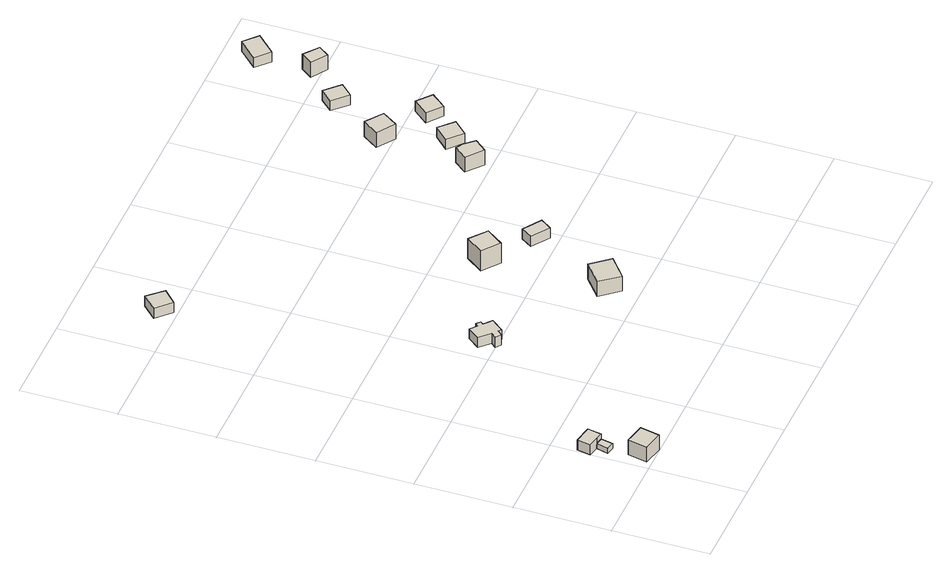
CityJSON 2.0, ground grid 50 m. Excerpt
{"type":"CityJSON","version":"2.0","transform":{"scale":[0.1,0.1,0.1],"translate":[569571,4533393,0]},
"CityObjects":{
"building1":{"type":"Building","geometry":[{"type":"MultiSurface","lod":"1","boundaries":[[[0,1,2,3]],[[0,3,4,5]],[[3,2,6,4]],[[2,1,7,6]],[[1,0,5,7]],[[5,4,6,7]]]}]},
"building2":{"type":"Building","geometry":[{"type":"MultiSurface","lod":"1","boundaries":[[[8,9,10,11]],[[8,11,12,13]],[[11,10,14,12]],[[10,9,15,14]],[[9,8,13,15]],[[13,12,14,15]]]}]},
"building3":{"type":"Building","geometry":[{"type":"MultiSurface","lod":"1","boundaries":[[[16,17,18,8,11]],[[16,11,19,20]],[[11,8,21,19]],[[8,18,22,21]],[[18,17,23,22]],[[17,16,20,23]],[[20,19,21,22,23]]]}]},
"building4":{"type":"Building","geometry":[{"type":"MultiSurface","lod":"1","boundaries":[[[24,25,26,27,28,29,30,31,32,33,34,35]],[[24,35,36,37]],[[35,34,38,36]],[[34,33,39,38]],[[33,32,40,39]],[[32,31,41,40]],[[31,30,42,41]],[[30,29,43,42]],[[29,28,44,43]],[[28,27,45,44]],[[27,26,46,45]],[[26,25,47,46]],[[25,24,37,47]],[[37,36,38,39,40,41,42,43,44,45,46,47]]]}]},
"building5":{"type":"Building","geometry":[{"type":"MultiSurface","lod":"1","boundaries":[[[48,49,50,51]],[[48,51,52,53]],[[51,50,54,52]],[[50,49,55,54]],[[49,48,53,55]],[[53,52,54,55]]]}]},
"building6":{"type":"Building","geometry":[{"type":"MultiSurface","lod":"1","boundaries":[[[56,57,58,59]],[[56,59,60,61]],[[59,58,62,60]],[[58,57,63,62]],[[57,56,61,63]],[[61,60,62,63]]]}]},
"building7":{"type":"Building","geometry":[{"type":"MultiSurface","lod":"1","boundaries":[[[64,65,66,67]],[[64,67,68,69]],[[67,66,70,68]],[[66,65,71,70]],[[65,64,69,71]],[[69,68,70,71]]]}]},
"building8":{"type":"Building","geometry":[{"type":"MultiSurface","lod":"1","boundaries":[[[72,73,74,75]],[[72,75,76,77]],[[75,74,78,76]],[[74,73,79,78]],[[73,72,77,79]],[[77,76,78,79]]]}]},
"building9":{"type":"Building","geometry":[{"type":"MultiSurface","lod":"1","boundaries":[[[80,81,82,83,84]],[[80,84,85,86]],[[84,83,87,85]],[[83,82,88,87]],[[82,81,89,88]],[[81,80,86,89]],[[86,85,87,88,89]]]}]},
"building10":{"type":"Building","geometry":[{"type":"MultiSurface","lod":"1","boundaries":[[[90,91,92,93]],[[90,93,94,95]],[[93,92,96,94]],[[92,91,97,96]],[[91,90,95,97]],[[95,94,96,97]]]}]},
"building11":{"type":"Building","geometry":[{"type":"MultiSurface","lod":"1","boundaries":[[[98,99,100,101]],[[98,101,102,103]],[[101,100,104,102]],[[100,99,105,104]],[[99,98,103,105]],[[103,102,104,105]]]}]},
"building12":{"type":"Building","geometry":[{"type":"MultiSurface","lod":"1","boundaries":[[[106,107,108,109]],[[106,109,110,111]],[[109,108,112,110]],[[108,107,113,112]],[[107,106,111,113]],[[111,110,112,113]]]}]},
"building13":{"type":"Building","geometry":[{"type":"MultiSurface","lod":"1","boundaries":[[[114,115,116,117]],[[114,117,118,119]],[[117,116,120,118]],[[116,115,121,120]],[[115,114,119,121]],[[119,118,120,121]]]}]},
"building14":{"type":"Building","geometry":[{"type":"MultiSurface","lod":"1","boundaries":[[[122,123,124,125]],[[122,125,126,127]],[[125,124,128,126]],[[124,123,129,128]],[[123,122,127,129]],[[127,126,128,129]]]}]},
"building15":{"type":"Building","geometry":[{"type":"MultiSurface","lod":"1","boundaries":[[[130,131,132,133]],[[130,133,134,135]],[[133,132,136,134]],[[132,131,137,136]],[[131,130,135,137]],[[135,134,136,137]]]}]}
},
"vertices":[
[69,129,0],[176,105,0],[154,3,0],[47,26,0],[47,26,90],[69,129,90],[154,3,90],[176,105,90],
[100,277,0],[87,215,0],[44,224,0],[60,284,0],[60,284,30],[100,277,30],[44,224,30],[87,215,30],
[5,296,0],[19,367,0],[115,350,0],[60,284,60],[5,296,60],[100,277,60],[115,350,60],[19,367,60],
[721,1059,0],[669,996,0],[656,1007,0],[633,983,0],[604,1003,0],[627,1031,0],[575,1080,0],[622,1142,0],[658,1113,0],[670,1128,0],[691,1110,0],[679,1095,0],[679,1095,60],[721,1059,60],[691,1110,60],[670,1128,60],[658,1113,60],[622,1142,60],[575,1080,60],[627,1031,60],[604,1003,60],[633,983,60],[656,1007,60],[669,996,60],
[385,2591,0],[314,2523,0],[239,2597,0],[312,2668,0],[312,2668,60],[385,2591,60],[239,2597,60],[314,2523,60],
[1322,678,0],[1213,589,0],[1134,686,0],[1242,774,0],[1242,774,90],[1322,678,90],[1134,686,90],[1213,589,90],
[1187,1361,0],[1276,1292,0],[1210,1202,0],[1120,1270,0],[1120,1270,120],[1187,1361,120],[1210,1202,120],[1276,1292,120],
[1415,1172,0],[1510,1108,0],[1469,1050,0],[1375,1114,0],[1375,1114,60],[1415,1172,60],[1469,1050,60],[1510,1108,60],
[1844,1669,0],[1881,1649,0],[1927,1597,0],[1874,1534,0],[1789,1605,0],[1789,1605,90],[1844,1669,90],[1874,1534,90],[1927,1597,90],[1881,1649,90],
[1909,1998,0],[1815,2063,0],[1875,2145,0],[1966,2080,0],[1966,2080,90],[1909,1998,90],[1875,2145,90],[1815,2063,90],
[2062,1751,0],[1994,1681,0],[1919,1748,0],[1990,1821,0],[1990,1821,60],[2062,1751,60],[1919,1748,60],[1994,1681,60],
[2150,1845,0],[2072,1909,0],[2138,1987,0],[2214,1924,0],[2214,1924,60],[2150,1845,60],[2138,1987,60],[2072,1909,60],
[2074,2290,0],[1999,2364,0],[2059,2427,0],[2134,2353,0],[2134,2353,60],[2074,2290,60],[2059,2427,60],[1999,2364,60],
[2284,2484,0],[2201,2539,0],[2247,2598,0],[2325,2540,0],[2325,2540,90],[2284,2484,90],[2247,2598,90],[2201,2539,90],
[2271,2915,0],[2341,2850,0],[2245,2752,0],[2175,2817,0],[2175,2817,60],[2271,2915,60],[2245,2752,60],[2341,2850,60]
]}
